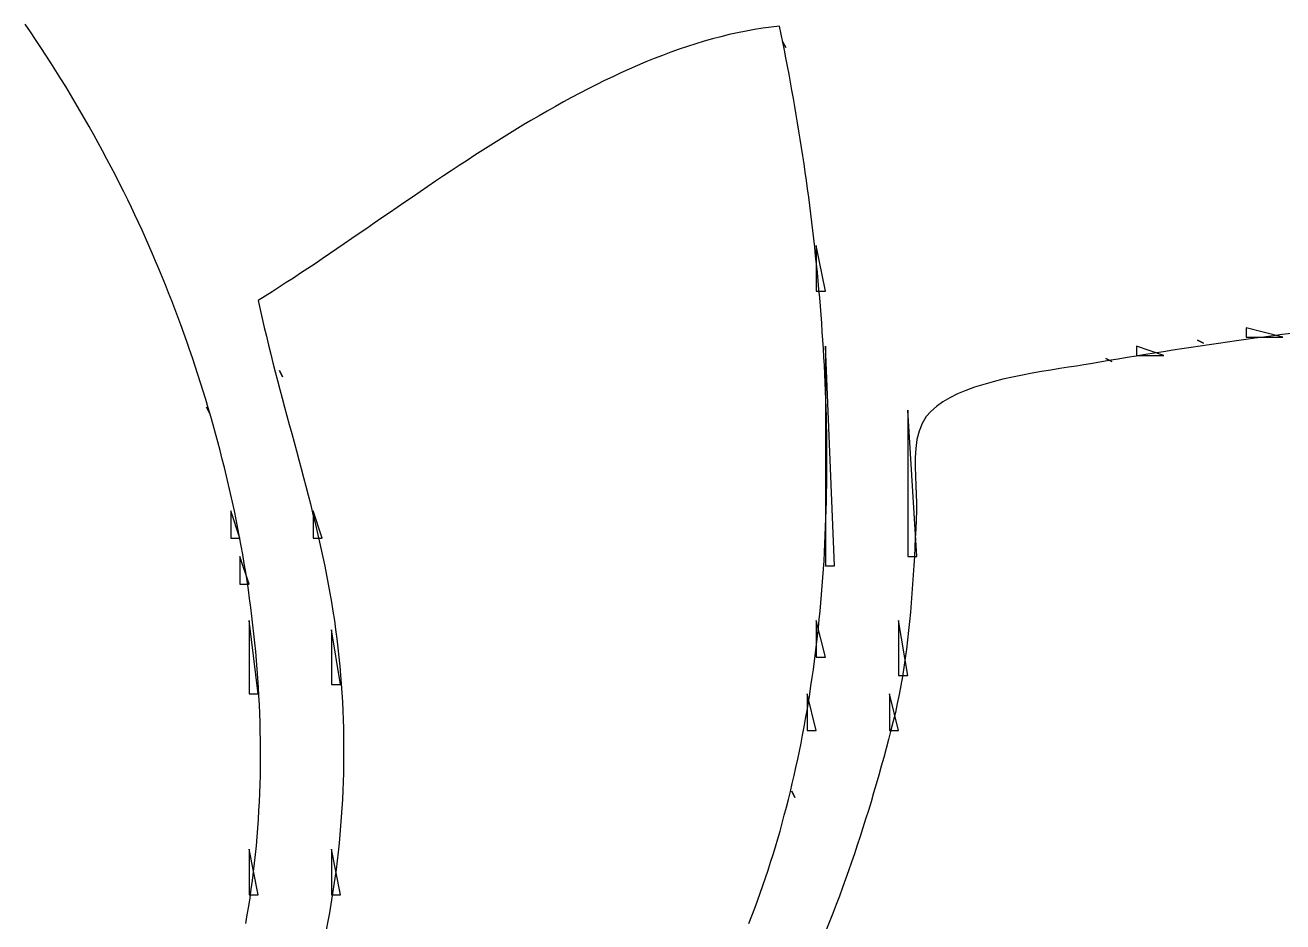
# Model space of a CAD drawing. Header units: millimetres. Extents: x 56222 to 3066687, y -650199 to -121287.
# Drawn here: x 140528.952 to 140531.405, y -185756.201 to -185754.452 of the extents above; entities that cross this region are included whole.
import ezdxf

# ---------------------------------------------------------------- set-up
doc = ezdxf.new("R2010")
doc.units = ezdxf.units.MM
doc.header["$MEASUREMENT"] = 0
doc.layers.add('$TD_AUDIT_GENERATED_(A0BDF17)', color=32, linetype='Continuous', lineweight=30)

msp = doc.modelspace()

# ---------------------------------------------------------------- linework, layer by layer
at = {"layer": '$TD_AUDIT_GENERATED_(A0BDF17)', "linetype": 'Continuous', "lineweight": 25, "ltscale": 2}
for p, q in [((140528.9625, -185754.4648), (140528.9523, -185754.4498)), ((140530.4074, -185754.4555), (140530.3911, -185754.4577)), ((140530.4238, -185754.4536), (140530.4074, -185754.4555)), ((140530.427, -185754.4691), (140530.4238, -185754.4536)), ((140528.9727, -185754.4799), (140528.9625, -185754.4648)), ((140528.9827, -185754.495), (140528.9727, -185754.4799)), ((140530.293, -185754.4785), (140530.2767, -185754.4831)), ((140530.3093, -185754.4742), (140530.293, -185754.4785)), ((140530.3256, -185754.4702), (140530.3093, -185754.4742)), ((140530.342, -185754.4666), (140530.3256, -185754.4702)), ((140530.3583, -185754.4633), (140530.342, -185754.4666)), ((140530.3747, -185754.4603), (140530.3583, -185754.4633)), ((140530.3911, -185754.4577), (140530.3747, -185754.4603)), ((140530.4301, -185754.4846), (140530.427, -185754.4691)), ((140528.9926, -185754.5103), (140528.9827, -185754.495)), ((140530.2116, -185754.5046), (140530.1953, -185754.5107)), ((140530.2278, -185754.4988), (140530.2116, -185754.5046)), ((140530.2441, -185754.4933), (140530.2278, -185754.4988)), ((140530.2604, -185754.4881), (140530.2441, -185754.4933)), ((140530.2767, -185754.4831), (140530.2604, -185754.4881)), ((140530.4297, -185754.4833), (140530.4357, -185754.4952)), ((140530.4357, -185754.4952), (140530.4297, -185754.4833)), ((140530.4332, -185754.5002), (140530.4301, -185754.4846)), ((140530.4362, -185754.5158), (140530.4332, -185754.5002)), ((140529.0025, -185754.5255), (140528.9926, -185754.5103)), ((140529.0122, -185754.5409), (140529.0025, -185754.5255)), ((140530.1629, -185754.5236), (140530.1467, -185754.5304)), ((140530.1791, -185754.517), (140530.1629, -185754.5236)), ((140530.1953, -185754.5107), (140530.1791, -185754.517)), ((140530.4392, -185754.5315), (140530.4362, -185754.5158)), ((140529.0218, -185754.5563), (140529.0122, -185754.5409)), ((140530.0983, -185754.5523), (140530.0822, -185754.56)), ((140530.1144, -185754.5448), (140530.0983, -185754.5523)), ((140530.1306, -185754.5375), (140530.1144, -185754.5448)), ((140530.1467, -185754.5304), (140530.1306, -185754.5375)), ((140530.4422, -185754.5472), (140530.4392, -185754.5315)), ((140530.4451, -185754.563), (140530.4422, -185754.5472)), ((140529.0313, -185754.5717), (140529.0218, -185754.5563)), ((140529.0407, -185754.5872), (140529.0313, -185754.5717)), ((140530.0502, -185754.5761), (140530.0342, -185754.5844)), ((140530.0662, -185754.568), (140530.0502, -185754.5761)), ((140530.0822, -185754.56), (140530.0662, -185754.568)), ((140530.4479, -185754.5787), (140530.4451, -185754.563)), ((140530.4507, -185754.5946), (140530.4479, -185754.5787)), ((140529.05, -185754.6028), (140529.0407, -185754.5872)), ((140529.0592, -185754.6184), (140529.05, -185754.6028)), ((140530.0023, -185754.6016), (140529.9864, -185754.6104)), ((140530.0182, -185754.5929), (140530.0023, -185754.6016)), ((140530.0342, -185754.5844), (140530.0182, -185754.5929)), ((140530.4535, -185754.6104), (140530.4507, -185754.5946)), ((140529.0683, -185754.634), (140529.0592, -185754.6184)), ((140529.9705, -185754.6193), (140529.9547, -185754.6285)), ((140529.9864, -185754.6104), (140529.9705, -185754.6193)), ((140530.4562, -185754.6264), (140530.4535, -185754.6104)), ((140530.4589, -185754.6423), (140530.4562, -185754.6264)), ((140529.0772, -185754.6497), (140529.0683, -185754.634)), ((140529.086, -185754.6654), (140529.0772, -185754.6497)), ((140529.9232, -185754.6471), (140529.9075, -185754.6566)), ((140529.9389, -185754.6377), (140529.9232, -185754.6471)), ((140529.9547, -185754.6285), (140529.9389, -185754.6377)), ((140530.4615, -185754.6583), (140530.4589, -185754.6423)), ((140529.0947, -185754.6812), (140529.086, -185754.6654)), ((140529.8762, -185754.6759), (140529.8606, -185754.6857)), ((140529.8918, -185754.6662), (140529.8762, -185754.6759)), ((140529.9075, -185754.6566), (140529.8918, -185754.6662)), ((140530.464, -185754.6743), (140530.4615, -185754.6583)), ((140530.4666, -185754.6903), (140530.464, -185754.6743)), ((140529.1033, -185754.697), (140529.0947, -185754.6812)), ((140529.1118, -185754.7129), (140529.1033, -185754.697)), ((140529.8451, -185754.6956), (140529.8296, -185754.7056)), ((140529.8606, -185754.6857), (140529.8451, -185754.6956)), ((140530.469, -185754.7064), (140530.4666, -185754.6903)), ((140529.1202, -185754.7288), (140529.1118, -185754.7129)), ((140529.7988, -185754.7257), (140529.7834, -185754.7358)), ((140529.8142, -185754.7156), (140529.7988, -185754.7257)), ((140529.8296, -185754.7056), (140529.8142, -185754.7156)), ((140530.4714, -185754.7225), (140530.469, -185754.7064)), ((140530.4738, -185754.7387), (140530.4714, -185754.7225)), ((140529.1284, -185754.7447), (140529.1202, -185754.7288)), ((140529.1365, -185754.7606), (140529.1284, -185754.7447)), ((140529.7682, -185754.746), (140529.7529, -185754.7562)), ((140529.7834, -185754.7358), (140529.7682, -185754.746)), ((140530.4761, -185754.7548), (140530.4738, -185754.7387)), ((140529.1445, -185754.7766), (140529.1365, -185754.7606)), ((140529.7378, -185754.7664), (140529.7226, -185754.7767)), ((140529.7529, -185754.7562), (140529.7378, -185754.7664)), ((140530.4783, -185754.771), (140530.4761, -185754.7548)), ((140530.4805, -185754.7873), (140530.4783, -185754.771)), ((140529.1524, -185754.7926), (140529.1445, -185754.7766)), ((140529.1594, -185754.8072), (140529.1524, -185754.7926)), ((140529.6926, -185754.7972), (140529.6776, -185754.8075)), ((140529.7076, -185754.787), (140529.6926, -185754.7972)), ((140529.7226, -185754.7767), (140529.7076, -185754.787)), ((140530.4826, -185754.8035), (140530.4805, -185754.7873)), ((140529.1664, -185754.8219), (140529.1594, -185754.8072)), ((140529.1733, -185754.8367), (140529.1664, -185754.8219)), ((140529.6628, -185754.8177), (140529.6479, -185754.8279)), ((140529.6776, -185754.8075), (140529.6628, -185754.8177)), ((140530.4847, -185754.8198), (140530.4826, -185754.8035)), ((140530.4867, -185754.8361), (140530.4847, -185754.8198)), ((140529.1802, -185754.8516), (140529.1733, -185754.8367)), ((140529.6185, -185754.8482), (140529.6039, -185754.8582)), ((140529.6332, -185754.838), (140529.6185, -185754.8482)), ((140529.6479, -185754.8279), (140529.6332, -185754.838)), ((140530.4886, -185754.8524), (140530.4867, -185754.8361)), ((140529.187, -185754.8666), (140529.1802, -185754.8516)), ((140529.1936, -185754.8817), (140529.187, -185754.8666)), ((140529.5893, -185754.8682), (140529.5748, -185754.8782)), ((140529.6039, -185754.8582), (140529.5893, -185754.8682)), ((140530.4905, -185754.8688), (140530.4886, -185754.8524)), ((140530.4923, -185754.8851), (140530.4905, -185754.8688)), ((140529.2003, -185754.8968), (140529.1936, -185754.8817)), ((140529.2068, -185754.9121), (140529.2003, -185754.8968)), ((140529.5461, -185754.8978), (140529.5318, -185754.9075)), ((140529.5604, -185754.888), (140529.5461, -185754.8978)), ((140529.5748, -185754.8782), (140529.5604, -185754.888)), ((140530.4941, -185754.9015), (140530.4923, -185754.8851)), ((140530.4952, -185754.8818), (140530.4952, -185754.971)), ((140530.513, -185754.971), (140530.4952, -185754.8818)), ((140529.2132, -185754.9274), (140529.2068, -185754.9121)), ((140529.5176, -185754.9171), (140529.5035, -185754.9265)), ((140529.5318, -185754.9075), (140529.5176, -185754.9171)), ((140530.4958, -185754.9179), (140530.4941, -185754.9015)), ((140530.4975, -185754.9344), (140530.4958, -185754.9179)), ((140529.2196, -185754.9428), (140529.2132, -185754.9274)), ((140529.2259, -185754.9582), (140529.2196, -185754.9428)), ((140529.4754, -185754.9451), (140529.4615, -185754.9541)), ((140529.4894, -185754.9359), (140529.4754, -185754.9451)), ((140529.5035, -185754.9265), (140529.4894, -185754.9359)), ((140530.499, -185754.9508), (140530.4975, -185754.9344)), ((140529.2321, -185754.9738), (140529.2259, -185754.9582)), ((140529.4477, -185754.9631), (140529.434, -185754.9718)), ((140529.4615, -185754.9541), (140529.4477, -185754.9631)), ((140530.4952, -185754.971), (140530.513, -185754.971)), ((140530.5005, -185754.9673), (140530.499, -185754.9508)), ((140530.502, -185754.9838), (140530.5005, -185754.9673)), ((140529.2382, -185754.9894), (140529.2321, -185754.9738)), ((140529.2443, -185755.0051), (140529.2382, -185754.9894)), ((140529.4203, -185754.9804), (140529.4068, -185754.9889)), ((140529.4068, -185754.9889), (140529.4106, -185755.0064)), ((140529.434, -185754.9718), (140529.4203, -185754.9804)), ((140530.5034, -185755.0002), (140530.502, -185754.9838)), ((140529.2502, -185755.0208), (140529.2443, -185755.0051)), ((140529.4106, -185755.0064), (140529.4145, -185755.0238)), ((140530.5047, -185755.0167), (140530.5034, -185755.0002)), ((140530.5059, -185755.0333), (140530.5047, -185755.0167)), ((140529.2561, -185755.0367), (140529.2502, -185755.0208)), ((140529.2618, -185755.0526), (140529.2561, -185755.0367)), ((140529.4145, -185755.0238), (140529.4185, -185755.0413)), ((140529.4185, -185755.0413), (140529.4227, -185755.0586)), ((140530.5071, -185755.0498), (140530.5059, -185755.0333)), ((140531.3338, -185755.0424), (140531.3338, -185755.0602)), ((140531.4051, -185755.0602), (140531.3338, -185755.0424)), ((140529.2675, -185755.0686), (140529.2618, -185755.0526)), ((140529.2731, -185755.0846), (140529.2675, -185755.0686)), ((140529.4227, -185755.0586), (140529.4269, -185755.076)), ((140530.5082, -185755.0663), (140530.5071, -185755.0498)), ((140530.5093, -185755.0829), (140530.5082, -185755.0663)), ((140531.2386, -185755.0662), (140531.2505, -185755.0721)), ((140531.2505, -185755.0721), (140531.2386, -185755.0662)), ((140531.3152, -185755.0675), (140531.2974, -185755.0701)), ((140531.333, -185755.065), (140531.3152, -185755.0675)), ((140531.3508, -185755.0626), (140531.333, -185755.065)), ((140531.3338, -185755.0602), (140531.4051, -185755.0602)), ((140531.3685, -185755.0602), (140531.3508, -185755.0626)), ((140531.3863, -185755.0578), (140531.3685, -185755.0602)), ((140531.4041, -185755.0554), (140531.3863, -185755.0578)), ((140531.4219, -185755.0531), (140531.4041, -185755.0554)), ((140529.2786, -185755.1007), (140529.2731, -185755.0846)), ((140529.4269, -185755.076), (140529.4312, -185755.0933)), ((140529.4312, -185755.0933), (140529.4356, -185755.1106)), ((140530.5102, -185755.0994), (140530.5093, -185755.0829)), ((140530.513, -185755.0781), (140530.513, -185755.5063)), ((140530.5309, -185755.5063), (140530.513, -185755.0781)), ((140531.1197, -185755.0781), (140531.1197, -185755.0959)), ((140531.1732, -185755.0959), (140531.1197, -185755.0781)), ((140531.1552, -185755.0916), (140531.1374, -185755.0944)), ((140531.1729, -185755.0888), (140531.1552, -185755.0916)), ((140531.1907, -185755.086), (140531.1729, -185755.0888)), ((140531.2085, -185755.0832), (140531.1907, -185755.086)), ((140531.2263, -185755.0805), (140531.2085, -185755.0832)), ((140531.2441, -185755.0779), (140531.2263, -185755.0805)), ((140531.2619, -185755.0752), (140531.2441, -185755.0779)), ((140531.2797, -185755.0726), (140531.2619, -185755.0752)), ((140531.2974, -185755.0701), (140531.2797, -185755.0726)), ((140529.284, -185755.1168), (140529.2786, -185755.1007)), ((140529.2893, -185755.1331), (140529.284, -185755.1168)), ((140529.4356, -185755.1106), (140529.44, -185755.1278)), ((140530.5111, -185755.116), (140530.5102, -185755.0994)), ((140530.5119, -185755.1326), (140530.5111, -185755.116)), ((140531.0028, -185755.1168), (140530.9871, -185755.1192)), ((140531.0173, -185755.1145), (140531.0028, -185755.1168)), ((140531.0304, -185755.1123), (140531.0173, -185755.1145)), ((140531.0483, -185755.1093), (140531.0304, -185755.1123)), ((140531.0661, -185755.1062), (140531.0483, -185755.1093)), ((140531.0602, -185755.1019), (140531.0721, -185755.1078)), ((140531.0721, -185755.1078), (140531.0602, -185755.1019)), ((140531.0839, -185755.1032), (140531.0661, -185755.1062)), ((140531.1017, -185755.1003), (140531.0839, -185755.1032)), ((140531.1196, -185755.0973), (140531.1017, -185755.1003)), ((140531.1374, -185755.0944), (140531.1196, -185755.0973)), ((140531.1197, -185755.0959), (140531.1732, -185755.0959)), ((140529.2945, -185755.1493), (140529.2893, -185755.1331)), ((140529.44, -185755.1278), (140529.4445, -185755.1451)), ((140529.4484, -185755.1257), (140529.4544, -185755.1376)), ((140529.4544, -185755.1376), (140529.4484, -185755.1257)), ((140530.5127, -185755.1491), (140530.5119, -185755.1326)), ((140530.8593, -185755.1425), (140530.8405, -185755.1473)), ((140530.8783, -185755.1382), (140530.8593, -185755.1425)), ((140530.8973, -185755.1343), (140530.8783, -185755.1382)), ((140530.9162, -185755.1307), (140530.8973, -185755.1343)), ((140530.9349, -185755.1275), (140530.9162, -185755.1307)), ((140530.953, -185755.1245), (140530.9349, -185755.1275)), ((140530.9705, -185755.1217), (140530.953, -185755.1245)), ((140530.9871, -185755.1192), (140530.9705, -185755.1217)), ((140529.2996, -185755.1657), (140529.2945, -185755.1493)), ((140529.3046, -185755.1821), (140529.2996, -185755.1657)), ((140529.4445, -185755.1451), (140529.4491, -185755.1623)), ((140529.4491, -185755.1623), (140529.4536, -185755.1795)), ((140530.5134, -185755.1657), (140530.5127, -185755.1491)), ((140530.514, -185755.1823), (140530.5134, -185755.1657)), ((140530.7871, -185755.1645), (140530.7709, -185755.1713)), ((140530.8042, -185755.1582), (140530.7871, -185755.1645)), ((140530.8221, -185755.1525), (140530.8042, -185755.1582)), ((140530.8405, -185755.1473), (140530.8221, -185755.1525)), ((140529.3095, -185755.1985), (140529.3046, -185755.1821)), ((140529.4536, -185755.1795), (140529.4583, -185755.1967)), ((140530.5145, -185755.1989), (140530.514, -185755.1823)), ((140530.742, -185755.1869), (140530.7296, -185755.1957)), ((140530.7558, -185755.1788), (140530.742, -185755.1869)), ((140530.7709, -185755.1713), (140530.7558, -185755.1788)), ((140529.3057, -185755.197), (140529.3116, -185755.2089)), ((140529.3116, -185755.2089), (140529.3057, -185755.197)), ((140529.3143, -185755.215), (140529.3095, -185755.1985)), ((140529.319, -185755.2315), (140529.3143, -185755.215)), ((140529.4583, -185755.1967), (140529.4629, -185755.2138)), ((140529.4629, -185755.2138), (140529.4675, -185755.231)), ((140530.515, -185755.2155), (140530.5145, -185755.1989)), ((140530.5153, -185755.2321), (140530.515, -185755.2155)), ((140530.6736, -185755.203), (140530.6736, -185755.4885)), ((140530.6914, -185755.4885), (140530.6736, -185755.203)), ((140530.7098, -185755.2155), (140530.7016, -185755.2289)), ((140530.7188, -185755.2052), (140530.7098, -185755.2155)), ((140530.7296, -185755.1957), (140530.7188, -185755.2052)), ((140529.3236, -185755.2481), (140529.319, -185755.2315)), ((140529.4675, -185755.231), (140529.4722, -185755.2482)), ((140530.5156, -185755.2486), (140530.5153, -185755.2321)), ((140530.7016, -185755.2289), (140530.6957, -185755.244)), ((140529.3281, -185755.2648), (140529.3236, -185755.2481)), ((140529.3325, -185755.2814), (140529.3281, -185755.2648)), ((140529.4722, -185755.2482), (140529.4769, -185755.2653)), ((140529.4769, -185755.2653), (140529.4815, -185755.2825)), ((140530.5159, -185755.2652), (140530.5156, -185755.2486)), ((140530.516, -185755.2818), (140530.5159, -185755.2652)), ((140530.6917, -185755.2602), (140530.6894, -185755.2775)), ((140530.6957, -185755.244), (140530.6917, -185755.2602)), ((140529.3368, -185755.2982), (140529.3325, -185755.2814)), ((140529.4815, -185755.2825), (140529.4861, -185755.2996)), ((140530.5161, -185755.2984), (140530.516, -185755.2818)), ((140530.6894, -185755.2775), (140530.6883, -185755.2954)), ((140529.341, -185755.3149), (140529.3368, -185755.2982)), ((140529.3451, -185755.3317), (140529.341, -185755.3149)), ((140529.4861, -185755.2996), (140529.4907, -185755.3168)), ((140530.516, -185755.3315), (140530.5161, -185755.3149)), ((140530.5161, -185755.3149), (140530.5161, -185755.2984)), ((140530.6883, -185755.2954), (140530.6882, -185755.3136)), ((140530.6882, -185755.3136), (140530.6888, -185755.3319)), ((140529.3491, -185755.3486), (140529.3451, -185755.3317)), ((140529.4907, -185755.3168), (140529.4952, -185755.334)), ((140529.4952, -185755.334), (140529.4997, -185755.3512)), ((140530.5158, -185755.3481), (140530.516, -185755.3315)), ((140530.6888, -185755.3319), (140530.6896, -185755.3499)), ((140529.3529, -185755.3655), (140529.3491, -185755.3486)), ((140529.4997, -185755.3512), (140529.5042, -185755.3684)), ((140530.5155, -185755.3646), (140530.5158, -185755.3481)), ((140530.6896, -185755.3499), (140530.6904, -185755.3673)), ((140529.3566, -185755.3824), (140529.3529, -185755.3655)), ((140529.3603, -185755.3993), (140529.3566, -185755.3824)), ((140529.5042, -185755.3684), (140529.5085, -185755.3856)), ((140529.5085, -185755.3856), (140529.5128, -185755.4029)), ((140530.5147, -185755.3977), (140530.5152, -185755.3812)), ((140530.5152, -185755.3812), (140530.5155, -185755.3646)), ((140530.6904, -185755.3673), (140530.6909, -185755.3839)), ((140530.6909, -185755.3839), (140530.6907, -185755.3993)), ((140529.3533, -185755.3993), (140529.3533, -185755.4528)), ((140529.3711, -185755.4528), (140529.3533, -185755.3993)), ((140529.3638, -185755.4163), (140529.3603, -185755.3993)), ((140529.5128, -185755.4029), (140529.517, -185755.4202)), ((140529.5138, -185755.3993), (140529.5138, -185755.4528)), ((140529.5317, -185755.4528), (140529.5138, -185755.3993)), ((140530.5142, -185755.4142), (140530.5147, -185755.3977)), ((140530.6907, -185755.3993), (140530.69, -185755.4168)), ((140529.3672, -185755.4334), (140529.3638, -185755.4163)), ((140529.3705, -185755.4504), (140529.3672, -185755.4334)), ((140529.517, -185755.4202), (140529.5212, -185755.4375)), ((140529.5212, -185755.4375), (140529.5252, -185755.4548)), ((140530.5129, -185755.4472), (140530.5136, -185755.4307)), ((140530.5136, -185755.4307), (140530.5142, -185755.4142)), ((140530.6892, -185755.4345), (140530.6883, -185755.4522)), ((140530.69, -185755.4168), (140530.6892, -185755.4345)), ((140529.3533, -185755.4528), (140529.3711, -185755.4528)), ((140529.3736, -185755.4675), (140529.3705, -185755.4504)), ((140529.5138, -185755.4528), (140529.5317, -185755.4528)), ((140529.5252, -185755.4548), (140529.5291, -185755.4722)), ((140530.5122, -185755.4637), (140530.5129, -185755.4472)), ((140530.6883, -185755.4522), (140530.6875, -185755.4701)), ((140529.3767, -185755.4846), (140529.3736, -185755.4675)), ((140529.3796, -185755.5017), (140529.3767, -185755.4846)), ((140529.5291, -185755.4722), (140529.5329, -185755.4896)), ((140530.5104, -185755.4966), (140530.5113, -185755.4802)), ((140530.5113, -185755.4802), (140530.5122, -185755.4637)), ((140530.6875, -185755.4701), (140530.6866, -185755.4881)), ((140529.3711, -185755.4885), (140529.3711, -185755.542)), ((140529.3889, -185755.542), (140529.3711, -185755.4885)), ((140529.3824, -185755.5188), (140529.3796, -185755.5017)), ((140529.5329, -185755.4896), (140529.5365, -185755.5071)), ((140529.5365, -185755.5071), (140529.5401, -185755.5246)), ((140530.5093, -185755.5131), (140530.5104, -185755.4966)), ((140530.513, -185755.5063), (140530.5309, -185755.5063)), ((140530.6736, -185755.4885), (140530.6914, -185755.4885)), ((140530.6856, -185755.5061), (140530.6845, -185755.5242)), ((140530.6866, -185755.4881), (140530.6856, -185755.5061)), ((140529.3851, -185755.536), (140529.3824, -185755.5188)), ((140529.5401, -185755.5246), (140529.5435, -185755.5422)), ((140530.507, -185755.5459), (140530.5082, -185755.5295)), ((140530.5082, -185755.5295), (140530.5093, -185755.5131)), ((140530.6845, -185755.5242), (140530.6833, -185755.5423)), ((140529.3711, -185755.542), (140529.3889, -185755.542)), ((140529.3876, -185755.5532), (140529.3851, -185755.536)), ((140529.3901, -185755.5704), (140529.3876, -185755.5532)), ((140529.5435, -185755.5422), (140529.5467, -185755.5598)), ((140529.5467, -185755.5598), (140529.5498, -185755.5774)), ((140530.5057, -185755.5622), (140530.507, -185755.5459)), ((140530.682, -185755.5604), (140530.6806, -185755.5786)), ((140530.6833, -185755.5423), (140530.682, -185755.5604)), ((140529.3924, -185755.5876), (140529.3901, -185755.5704)), ((140529.5498, -185755.5774), (140529.5527, -185755.5952)), ((140530.5028, -185755.5949), (140530.5043, -185755.5786)), ((140530.5043, -185755.5786), (140530.5057, -185755.5622)), ((140530.6806, -185755.5786), (140530.679, -185755.5967)), ((140529.3946, -185755.6048), (140529.3924, -185755.5876)), ((140529.3966, -185755.6221), (140529.3946, -185755.6048)), ((140529.5527, -185755.5952), (140529.5554, -185755.6129)), ((140530.5012, -185755.6112), (140530.5028, -185755.5949)), ((140530.679, -185755.5967), (140530.6774, -185755.6149)), ((140529.3889, -185755.6134), (140529.3889, -185755.7561)), ((140529.4068, -185755.7561), (140529.3889, -185755.6134)), ((140529.3986, -185755.6393), (140529.3966, -185755.6221)), ((140529.5495, -185755.6312), (140529.5495, -185755.7383)), ((140529.5674, -185755.7383), (140529.5495, -185755.6312)), ((140529.5554, -185755.6129), (140529.5579, -185755.6308)), ((140529.5579, -185755.6308), (140529.5603, -185755.6487)), ((140530.4952, -185755.6134), (140530.4952, -185755.6847)), ((140530.513, -185755.6847), (140530.4952, -185755.6134)), ((140530.4977, -185755.6438), (140530.4995, -185755.6275)), ((140530.4995, -185755.6275), (140530.5012, -185755.6112)), ((140530.6558, -185755.6134), (140530.6558, -185755.7204)), ((140530.6736, -185755.7204), (140530.6558, -185755.6134)), ((140530.6755, -185755.633), (140530.6735, -185755.6511)), ((140530.6774, -185755.6149), (140530.6755, -185755.633)), ((140529.4004, -185755.6566), (140529.3986, -185755.6393)), ((140529.402, -185755.6739), (140529.4004, -185755.6566)), ((140529.5603, -185755.6487), (140529.5624, -185755.6667)), ((140530.4958, -185755.66), (140530.4977, -185755.6438)), ((140530.6735, -185755.6511), (140530.6713, -185755.6691)), ((140529.4036, -185755.6911), (140529.402, -185755.6739)), ((140529.5624, -185755.6667), (140529.5643, -185755.6847)), ((140530.4918, -185755.6924), (140530.4939, -185755.6762)), ((140530.4939, -185755.6762), (140530.4958, -185755.66)), ((140530.6713, -185755.6691), (140530.6689, -185755.687)), ((140529.405, -185755.7084), (140529.4036, -185755.6911)), ((140529.5643, -185755.6847), (140529.566, -185755.7022)), ((140529.566, -185755.7022), (140529.5675, -185755.7196)), ((140530.4896, -185755.7086), (140530.4918, -185755.6924)), ((140530.4952, -185755.6847), (140530.513, -185755.6847)), ((140530.6662, -185755.7049), (140530.6634, -185755.7227)), ((140530.6689, -185755.687), (140530.6662, -185755.7049)), ((140529.4062, -185755.7257), (140529.405, -185755.7084)), ((140529.4073, -185755.743), (140529.4062, -185755.7257)), ((140529.5675, -185755.7196), (140529.5688, -185755.737)), ((140530.485, -185755.7408), (140530.4874, -185755.7247)), ((140530.4874, -185755.7247), (140530.4896, -185755.7086)), ((140530.6558, -185755.7204), (140530.6736, -185755.7204)), ((140530.6634, -185755.7227), (140530.6603, -185755.7403)), ((140529.3889, -185755.7561), (140529.4068, -185755.7561)), ((140529.4083, -185755.7603), (140529.4073, -185755.743)), ((140529.5495, -185755.7383), (140529.5674, -185755.7383)), ((140529.5688, -185755.737), (140529.57, -185755.7544)), ((140529.57, -185755.7544), (140529.571, -185755.7718)), ((140530.4773, -185755.7561), (140530.4773, -185755.8275)), ((140530.4952, -185755.8275), (140530.4773, -185755.7561)), ((140530.4826, -185755.7568), (140530.485, -185755.7408)), ((140530.6379, -185755.7561), (140530.6379, -185755.8275)), ((140530.6558, -185755.8275), (140530.6379, -185755.7561)), ((140530.6603, -185755.7403), (140530.657, -185755.7579)), ((140529.4092, -185755.7776), (140529.4083, -185755.7603)), ((140529.4099, -185755.7949), (140529.4092, -185755.7776)), ((140529.571, -185755.7718), (140529.5718, -185755.7892)), ((140530.4773, -185755.7889), (140530.48, -185755.7729)), ((140530.48, -185755.7729), (140530.4826, -185755.7568)), ((140530.6534, -185755.7753), (140530.6496, -185755.7925)), ((140530.657, -185755.7579), (140530.6534, -185755.7753)), ((140529.4105, -185755.8121), (140529.4099, -185755.7949)), ((140529.5718, -185755.7892), (140529.5725, -185755.8066)), ((140530.4717, -185755.8207), (140530.4745, -185755.8048)), ((140530.4745, -185755.8048), (140530.4773, -185755.7889)), ((140530.6496, -185755.7925), (140530.6454, -185755.8096)), ((140529.4109, -185755.8294), (140529.4105, -185755.8121)), ((140529.4112, -185755.8467), (140529.4109, -185755.8294)), ((140529.5725, -185755.8066), (140529.573, -185755.8239)), ((140529.573, -185755.8239), (140529.5733, -185755.8413)), ((140530.4687, -185755.8366), (140530.4717, -185755.8207)), ((140530.4773, -185755.8275), (140530.4952, -185755.8275)), ((140530.6409, -185755.8274), (140530.6363, -185755.8451)), ((140530.6379, -185755.8275), (140530.6558, -185755.8275)), ((140530.6454, -185755.8096), (140530.6409, -185755.8274)), ((140529.4114, -185755.8639), (140529.4112, -185755.8467)), ((140529.5733, -185755.8413), (140529.5735, -185755.8586)), ((140530.4624, -185755.8683), (140530.4656, -185755.8525)), ((140530.4656, -185755.8525), (140530.4687, -185755.8366)), ((140530.6363, -185755.8451), (140530.6316, -185755.8627)), ((140529.4114, -185755.8811), (140529.4114, -185755.8639)), ((140529.5735, -185755.8759), (140529.5733, -185755.8932)), ((140529.5735, -185755.8586), (140529.5735, -185755.8759)), ((140530.4591, -185755.884), (140530.4624, -185755.8683)), ((140530.6316, -185755.8627), (140530.6269, -185755.8802)), ((140529.411, -185755.9156), (140529.4112, -185755.8984)), ((140529.4112, -185755.8984), (140529.4114, -185755.8811)), ((140529.5733, -185755.8932), (140529.573, -185755.9105)), ((140530.4522, -185755.9154), (140530.4557, -185755.8998)), ((140530.4557, -185755.8998), (140530.4591, -185755.884)), ((140530.6221, -185755.8977), (140530.6172, -185755.9151)), ((140530.6269, -185755.8802), (140530.6221, -185755.8977)), ((140529.4105, -185755.9328), (140529.411, -185755.9156)), ((140529.5725, -185755.9278), (140529.5719, -185755.945)), ((140529.573, -185755.9105), (140529.5725, -185755.9278)), ((140530.4486, -185755.9311), (140530.4522, -185755.9154)), ((140530.6172, -185755.9151), (140530.6122, -185755.9324)), ((140529.4092, -185755.9671), (140529.4099, -185755.9499)), ((140529.4099, -185755.9499), (140529.4105, -185755.9328)), ((140529.5719, -185755.945), (140529.5711, -185755.9622)), ((140530.441, -185755.9622), (140530.4449, -185755.9467)), ((140530.4449, -185755.9467), (140530.4486, -185755.9311)), ((140530.4476, -185755.9464), (140530.4535, -185755.9583)), ((140530.4535, -185755.9583), (140530.4476, -185755.9464)), ((140530.6072, -185755.9497), (140530.6021, -185755.9668)), ((140530.6122, -185755.9324), (140530.6072, -185755.9497)), ((140529.4083, -185755.9842), (140529.4092, -185755.9671)), ((140529.5711, -185755.9622), (140529.5701, -185755.9794)), ((140530.4371, -185755.9777), (140530.441, -185755.9622)), ((140530.6021, -185755.9668), (140530.5969, -185755.9839)), ((140529.4061, -185756.0184), (140529.4073, -185756.0013)), ((140529.4073, -185756.0013), (140529.4083, -185755.9842)), ((140529.5689, -185755.9966), (140529.5676, -185756.0137)), ((140529.5701, -185755.9794), (140529.5689, -185755.9966)), ((140530.4289, -185756.0086), (140530.433, -185755.9932)), ((140530.433, -185755.9932), (140530.4371, -185755.9777)), ((140530.5916, -185756.001), (140530.5863, -185756.0179)), ((140530.5969, -185755.9839), (140530.5916, -185756.001)), ((140529.4047, -185756.0355), (140529.4061, -185756.0184)), ((140529.5676, -185756.0137), (140529.5662, -185756.0308)), ((140530.4202, -185756.0393), (140530.4246, -185756.024)), ((140530.4246, -185756.024), (140530.4289, -185756.0086)), ((140530.5863, -185756.0179), (140530.5808, -185756.0348)), ((140529.4032, -185756.0525), (140529.4047, -185756.0355)), ((140529.5645, -185756.0479), (140529.5627, -185756.065)), ((140529.5662, -185756.0308), (140529.5645, -185756.0479)), ((140530.4157, -185756.0545), (140530.4202, -185756.0393)), ((140530.5808, -185756.0348), (140530.5753, -185756.0516)), ((140529.3889, -185756.0594), (140529.3889, -185756.1486)), ((140529.4068, -185756.1486), (140529.3889, -185756.0594)), ((140529.3998, -185756.0865), (140529.4016, -185756.0695)), ((140529.4016, -185756.0695), (140529.4032, -185756.0525)), ((140529.5495, -185756.0594), (140529.5495, -185756.1486)), ((140529.5674, -185756.1486), (140529.5495, -185756.0594)), ((140529.5627, -185756.065), (140529.5608, -185756.082)), ((140530.4063, -185756.0849), (140530.411, -185756.0697)), ((140530.411, -185756.0697), (140530.4157, -185756.0545)), ((140530.5697, -185756.0683), (140530.5641, -185756.0849)), ((140530.5753, -185756.0516), (140530.5697, -185756.0683)), ((140529.3978, -185756.1034), (140529.3998, -185756.0865)), ((140529.5587, -185756.099), (140529.5564, -185756.1159)), ((140529.5608, -185756.082), (140529.5587, -185756.099)), ((140530.3965, -185756.115), (140530.4014, -185756.1)), ((140530.4014, -185756.1), (140530.4063, -185756.0849)), ((140530.5641, -185756.0849), (140530.5583, -185756.1015)), ((140529.3934, -185756.1372), (140529.3957, -185756.1203)), ((140529.3957, -185756.1203), (140529.3978, -185756.1034)), ((140529.5564, -185756.1159), (140529.5539, -185756.1328)), ((140530.3914, -185756.13), (140530.3965, -185756.115)), ((140530.5524, -185756.118), (140530.5465, -185756.1344)), ((140530.5583, -185756.1015), (140530.5524, -185756.118)), ((140529.3889, -185756.1486), (140529.4068, -185756.1486)), ((140529.3909, -185756.154), (140529.3934, -185756.1372)), ((140529.5495, -185756.1486), (140529.5674, -185756.1486)), ((140529.5539, -185756.1328), (140529.5513, -185756.1497)), ((140530.3808, -185756.1598), (140530.3862, -185756.1449)), ((140530.3862, -185756.1449), (140530.3914, -185756.13)), ((140530.5465, -185756.1344), (140530.5405, -185756.1507)), ((140529.3855, -185756.1875), (140529.3883, -185756.1708)), ((140529.3883, -185756.1708), (140529.3909, -185756.154)), ((140529.5485, -185756.1665), (140529.5456, -185756.1833)), ((140529.5513, -185756.1497), (140529.5485, -185756.1665)), ((140530.3754, -185756.1746), (140530.3808, -185756.1598)), ((140530.5343, -185756.167), (140530.5281, -185756.1831)), ((140530.5405, -185756.1507), (140530.5343, -185756.167)), ((140529.3825, -185756.2042), (140529.3855, -185756.1875)), ((140529.5456, -185756.1833), (140529.5425, -185756.2001)), ((140530.3641, -185756.2041), (140530.3698, -185756.1894)), ((140530.3698, -185756.1894), (140530.3754, -185756.1746)), ((140530.5281, -185756.1831), (140530.5218, -185756.1992)), ((140529.5425, -185756.2001), (140529.5392, -185756.2168)), ((140530.5218, -185756.1992), (140530.5154, -185756.2152))]:
    msp.add_line(p, q, dxfattribs=at)

doc.saveas('drawing.dxf')
